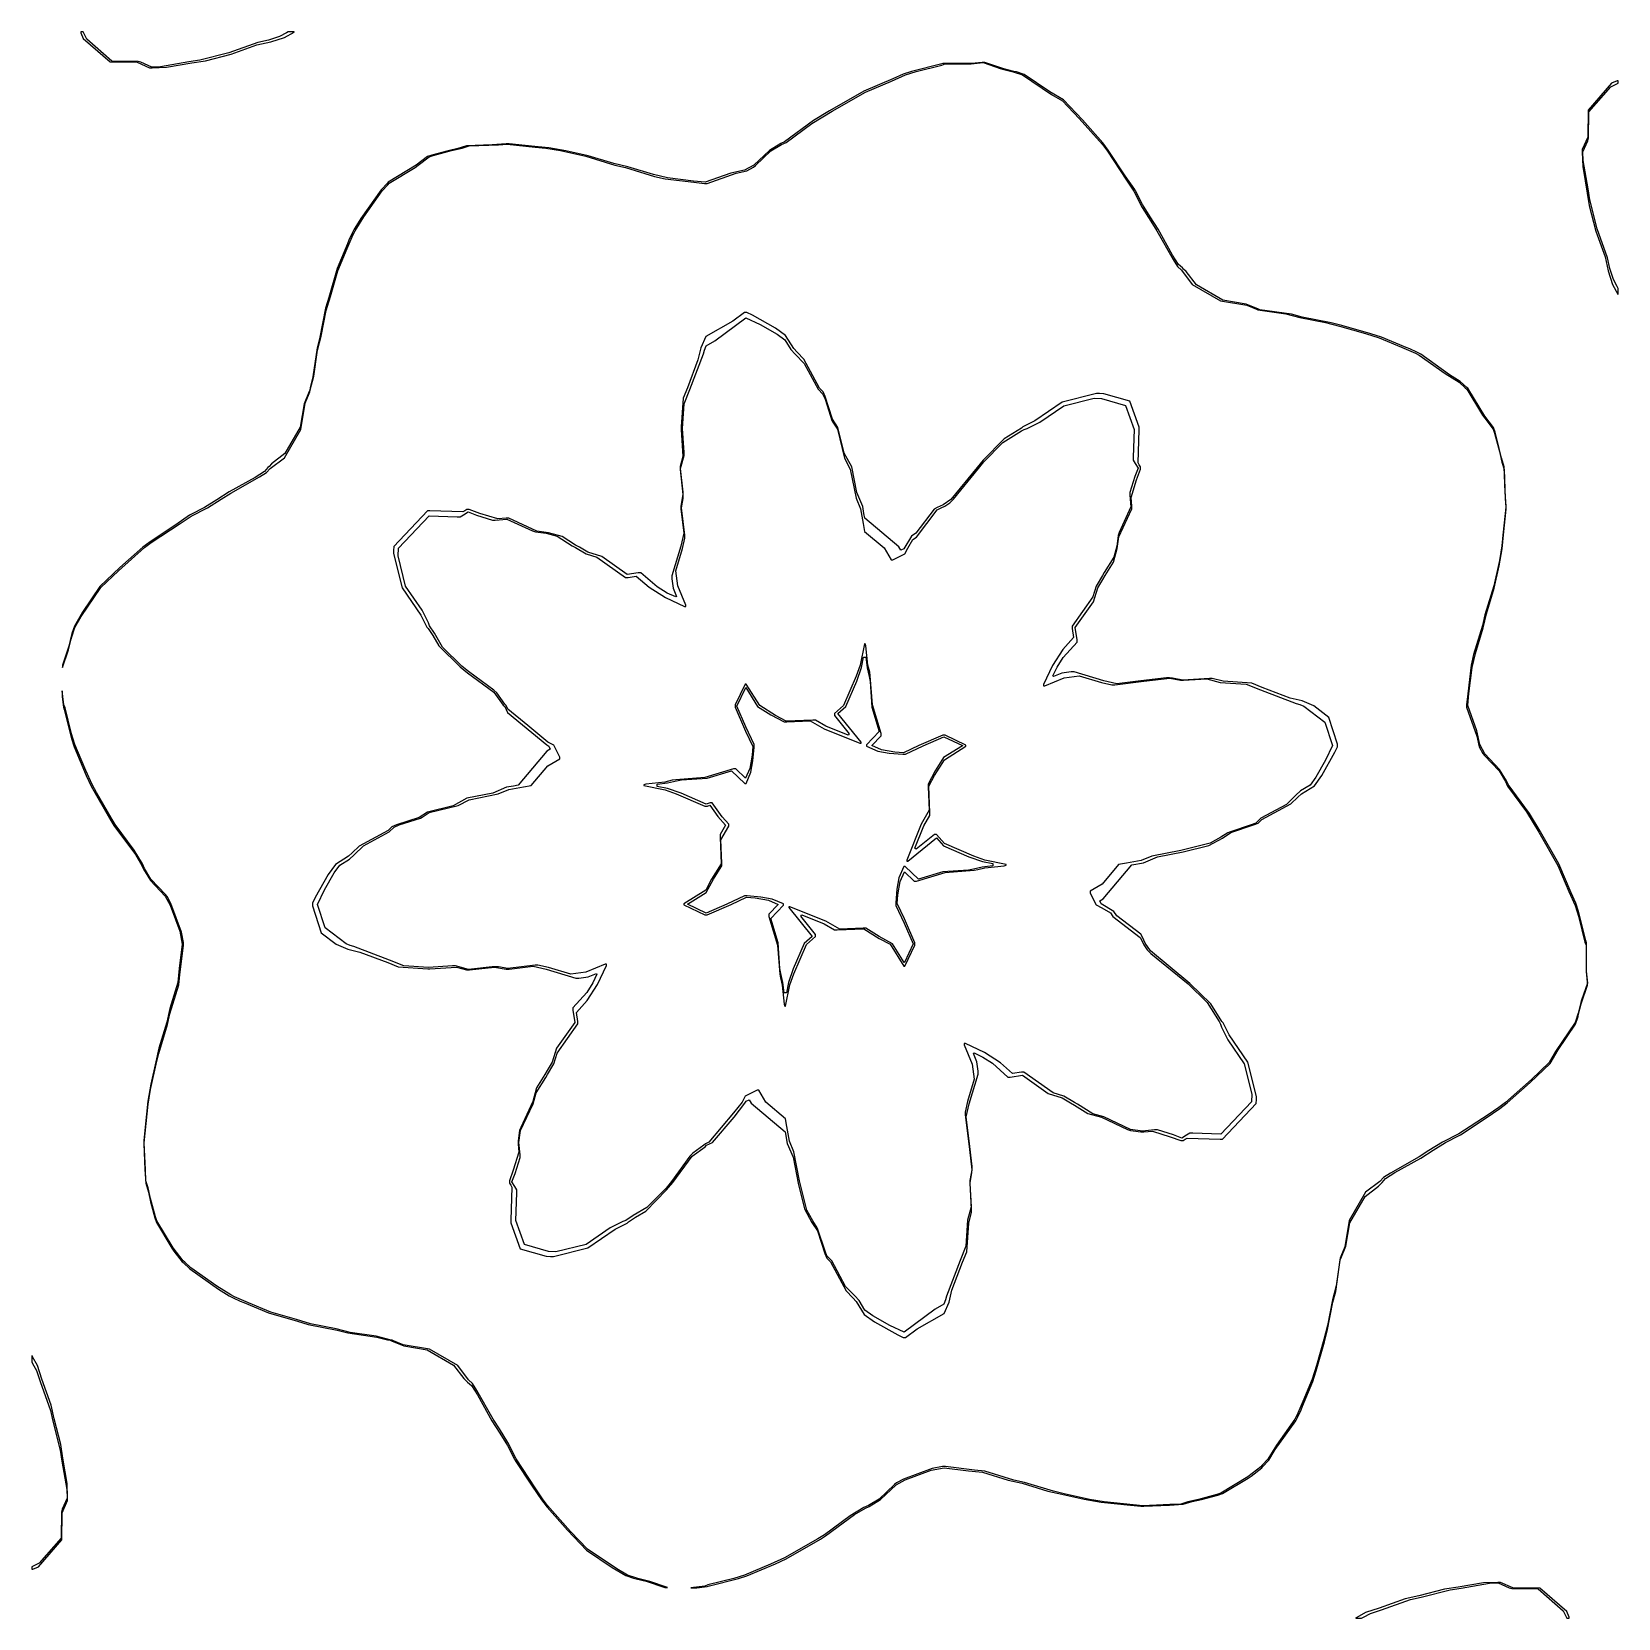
# Model space of a CAD drawing. Extents: x 65 to 85, y 65 to 85.
import ezdxf

# ---------------------------------------------------------------- set-up
doc = ezdxf.new("R2010")
doc.units = 0

msp = doc.modelspace()

# ---------------------------------------------------------------- linework, layer by layer
for points in [[(65.651, 84.915), (65.988, 84.618), (66.332, 84.617), (66.485, 84.546), (66.52, 84.546), (66.701, 84.552), (67.017, 84.606), (67.191, 84.632), (67.514, 84.715), (67.839, 84.832), (68.015, 84.87), (68.187, 84.926), (68.309, 84.992), (68.309, 84.999), (68.235, 84.999), (68.212, 84.987), (68.123, 84.938), (67.985, 84.894), (67.851, 84.864), (67.486, 84.733), (67.119, 84.639), (66.983, 84.619), (66.623, 84.557), (66.513, 84.553), (66.378, 84.616), (66.342, 84.625), (66.012, 84.626), (65.694, 84.906), (65.651, 84.999), (65.618, 84.999), (65.618, 84.985), (65.651, 84.915)], [(65.387, 76.984), (65.465, 77.21), (65.499, 77.344), (65.505, 77.372), (65.543, 77.489), (65.623, 77.626), (65.874, 77.994), (66.096, 78.205), (66.424, 78.496), (66.508, 78.559), (66.873, 78.799), (67.009, 78.893), (67.215, 78.998), (67.387, 79.105), (67.509, 79.184), (67.874, 79.389), (67.96, 79.443), (68.006, 79.493), (68.187, 79.629), (68.395, 79.987), (68.447, 80.317), (68.5, 80.439), (68.506, 80.455), (68.509, 80.484), (68.557, 80.659), (68.604, 80.984), (68.648, 81.16), (68.712, 81.485), (68.767, 81.661), (68.861, 81.987), (68.979, 82.267), (69.001, 82.325), (69.053, 82.443), (69.077, 82.49), (69.187, 82.667), (69.42, 82.993), (69.49, 83.068), (69.506, 83.089), (69.833, 83.288), (69.872, 83.316), (70.01, 83.423), (70.061, 83.44), (70.294, 83.5), (70.427, 83.532), (70.516, 83.559), (70.884, 83.573), (70.995, 83.58), (71.347, 83.544), (71.483, 83.532), (71.666, 83.5), (71.985, 83.43), (72.35, 83.319), (72.485, 83.288), (72.85, 83.176), (72.984, 83.145), (73.347, 83.101), (73.481, 83.087), (73.516, 83.087), (73.879, 83.218), (74.013, 83.244), (74.098, 83.292), (74.123, 83.313), (74.317, 83.497), (74.452, 83.577), (74.509, 83.603), (74.833, 83.843), (75.092, 83.998), (75.511, 84.237), (75.837, 84.376), (76.013, 84.457), (76.15, 84.497), (76.474, 84.579), (76.516, 84.595), (76.844, 84.593), (76.992, 84.61), (77.21, 84.535), (77.237, 84.527), (77.372, 84.494), (77.489, 84.456), (77.856, 84.206), (77.993, 84.126), (78.205, 83.904), (78.496, 83.576), (78.559, 83.492), (78.799, 83.127), (78.893, 82.991), (78.998, 82.785), (79.105, 82.613), (79.184, 82.491), (79.389, 82.126), (79.443, 82.04), (79.493, 81.994), (79.629, 81.813), (79.987, 81.605), (80.316, 81.552), (80.438, 81.5), (80.455, 81.494), (80.809, 81.444), (80.985, 81.396), (81.31, 81.332), (81.485, 81.287), (81.811, 81.194), (81.987, 81.139), (82.267, 81.021), (82.325, 80.999), (82.443, 80.947), (82.491, 80.923), (82.817, 80.69), (82.993, 80.581), (83.068, 80.51), (83.089, 80.494), (83.288, 80.167), (83.316, 80.128), (83.423, 79.99), (83.44, 79.939), (83.5, 79.706), (83.531, 79.573), (83.559, 79.483), (83.573, 79.116), (83.58, 79.005), (83.544, 78.653), (83.532, 78.517), (83.5, 78.334), (83.43, 78.015), (83.319, 77.65), (83.288, 77.515), (83.176, 77.149), (83.145, 77.016), (83.101, 76.653), (83.087, 76.519), (83.087, 76.484), (83.218, 76.121), (83.244, 75.987), (83.292, 75.902), (83.313, 75.877), (83.497, 75.682), (83.577, 75.548), (83.603, 75.491), (83.843, 75.167), (83.998, 74.908), (84.237, 74.489), (84.376, 74.163), (84.457, 73.987), (84.497, 73.85), (84.579, 73.525), (84.595, 73.484), (84.593, 73.156), (84.61, 73.008), (84.535, 72.79), (84.527, 72.763), (84.494, 72.628), (84.457, 72.511), (84.206, 72.144), (84.126, 72.007), (83.904, 71.794), (83.576, 71.504), (83.492, 71.441), (83.357, 71.347), (82.991, 71.106), (82.785, 71.002), (82.613, 70.895), (82.491, 70.816), (82.126, 70.611), (82.04, 70.557), (81.994, 70.507), (81.813, 70.371), (81.605, 70.013), (81.552, 69.683), (81.5, 69.561), (81.494, 69.544), (81.444, 69.191), (81.396, 69.015), (81.332, 68.69), (81.287, 68.515), (81.194, 68.189), (81.139, 68.013), (81.021, 67.733), (80.999, 67.675), (80.947, 67.557), (80.923, 67.509), (80.69, 67.183), (80.581, 67.007), (80.51, 66.932), (80.495, 66.911), (80.329, 66.782), (79.991, 66.578), (79.939, 66.56), (79.706, 66.499), (79.573, 66.468), (79.484, 66.441), (79.346, 66.433), (79.007, 66.42), (78.883, 66.43), (78.517, 66.467), (78.334, 66.5), (78.015, 66.57), (77.88, 66.602), (77.515, 66.712), (77.38, 66.743), (77.016, 66.854), (76.883, 66.868), (76.519, 66.913), (76.482, 66.913), (76.351, 66.887), (75.989, 66.756), (75.902, 66.707), (75.877, 66.687), (75.682, 66.503), (75.548, 66.422), (75.49, 66.397), (75.317, 66.294), (74.992, 66.052), (74.908, 66.002), (74.49, 65.763), (74.313, 65.682), (73.987, 65.543), (73.85, 65.503), (73.525, 65.421), (73.485, 65.406), (73.31, 65.386), (73.384, 65.385), (73.515, 65.4), (73.544, 65.411), (73.91, 65.504), (74.013, 65.534), (74.377, 65.689), (74.51, 65.751), (74.943, 65.998), (75.008, 66.038), (75.373, 66.309), (75.51, 66.39), (75.555, 66.41), (75.7, 66.497), (75.898, 66.683), (76.011, 66.747), (76.339, 66.866), (76.504, 66.898), (76.807, 66.861), (76.984, 66.842), (77.31, 66.742), (77.485, 66.702), (77.81, 66.604), (77.985, 66.564), (78.267, 66.502), (78.483, 66.463), (78.807, 66.43), (78.981, 66.415), (79.02, 66.415), (79.344, 66.428), (79.516, 66.438), (79.628, 66.472), (79.747, 66.5), (79.953, 66.554), (80.011, 66.573), (80.334, 66.768), (80.373, 66.794), (80.505, 66.896), (80.514, 66.91), (80.593, 66.993), (80.676, 67.127), (80.936, 67.491), (80.961, 67.54), (81.001, 67.63), (81.017, 67.674), (81.149, 67.987), (81.19, 68.121), (81.296, 68.485), (81.33, 68.62), (81.401, 68.985), (81.438, 69.119), (81.494, 69.518), (81.5, 69.535), (81.567, 69.69), (81.614, 69.987), (81.807, 70.319), (81.976, 70.447), (82.005, 70.479), (82.022, 70.495), (82.066, 70.544), (82.184, 70.618), (82.509, 70.8), (82.667, 70.902), (82.822, 70.998), (82.993, 71.085), (83.009, 71.094), (83.333, 71.307), (83.508, 71.428), (83.598, 71.496), (83.889, 71.753), (84.14, 71.993), (84.24, 72.166), (84.461, 72.489), (84.492, 72.586), (84.499, 72.62), (84.53, 72.745), (84.613, 72.983), (84.613, 73.019), (84.598, 73.152), (84.599, 73.516), (84.589, 73.544), (84.496, 73.91), (84.466, 74.013), (84.405, 74.146), (84.249, 74.51), (84.002, 74.943), (83.882, 75.143), (83.61, 75.509), (83.59, 75.555), (83.503, 75.7), (83.316, 75.898), (83.252, 76.013), (83.217, 76.189), (83.102, 76.508), (83.117, 76.657), (83.157, 76.984), (83.198, 77.16), (83.298, 77.485), (83.338, 77.66), (83.436, 77.985), (83.498, 78.267), (83.536, 78.483), (83.552, 78.657), (83.585, 78.981), (83.585, 79.019), (83.574, 79.194), (83.561, 79.516), (83.527, 79.628), (83.499, 79.747), (83.446, 79.953), (83.427, 80.01), (83.315, 80.155), (83.103, 80.505), (83.09, 80.514), (83.007, 80.592), (82.873, 80.676), (82.509, 80.936), (82.46, 80.961), (82.37, 81), (82.326, 81.017), (82.013, 81.149), (81.879, 81.19), (81.514, 81.295), (81.38, 81.33), (81.015, 81.401), (80.881, 81.438), (80.482, 81.494), (80.465, 81.5), (80.31, 81.567), (80.013, 81.614), (79.681, 81.807), (79.552, 81.976), (79.52, 82.005), (79.505, 82.021), (79.456, 82.066), (79.382, 82.184), (79.2, 82.509), (79.098, 82.667), (79.002, 82.822), (78.915, 82.993), (78.906, 83.009), (78.784, 83.183), (78.571, 83.508), (78.504, 83.598), (78.246, 83.889), (78.007, 84.14), (77.834, 84.24), (77.511, 84.461), (77.413, 84.492), (77.379, 84.499), (77.254, 84.53), (77.016, 84.613), (76.981, 84.613), (76.848, 84.598), (76.484, 84.599), (76.456, 84.589), (76.09, 84.496), (75.987, 84.466), (75.854, 84.405), (75.489, 84.249), (75.056, 84.002), (74.857, 83.882), (74.491, 83.61), (74.445, 83.59), (74.3, 83.503), (74.102, 83.316), (73.987, 83.252), (73.811, 83.217), (73.491, 83.102), (73.343, 83.117), (73.016, 83.157), (72.84, 83.198), (72.515, 83.298), (72.34, 83.338), (72.015, 83.436), (71.732, 83.498), (71.517, 83.536), (71.343, 83.552), (71.019, 83.585), (70.981, 83.585), (70.806, 83.574), (70.483, 83.561), (70.371, 83.527), (70.252, 83.499), (70.044, 83.445), (69.99, 83.427), (69.845, 83.315), (69.494, 83.103), (69.485, 83.09), (69.407, 83.007), (69.148, 82.643), (69.065, 82.51), (69.039, 82.46), (68.999, 82.37), (68.982, 82.326), (68.851, 82.013), (68.746, 81.649), (68.704, 81.515), (68.633, 81.15), (68.599, 81.016), (68.546, 80.651), (68.509, 80.516), (68.506, 80.482), (68.499, 80.465), (68.433, 80.31), (68.386, 80.013), (68.193, 79.681), (68.024, 79.553), (67.995, 79.52), (67.978, 79.505), (67.933, 79.456), (67.816, 79.382), (67.491, 79.2), (67.333, 79.098), (67.178, 79.002), (67.007, 78.915), (66.991, 78.906), (66.817, 78.784), (66.492, 78.571), (66.401, 78.504), (66.111, 78.246), (65.86, 78.006), (65.639, 77.684), (65.538, 77.508), (65.507, 77.414), (65.5, 77.379), (65.469, 77.254), (65.387, 77.016), (65.387, 76.984)], [(84.609, 82.965), (84.632, 82.809), (84.715, 82.486), (84.832, 82.161), (84.87, 81.985), (84.926, 81.813), (84.992, 81.691), (84.999, 81.691), (84.999, 81.764), (84.987, 81.788), (84.938, 81.877), (84.894, 82.015), (84.864, 82.149), (84.733, 82.514), (84.639, 82.881), (84.619, 83.017), (84.557, 83.377), (84.553, 83.487), (84.616, 83.622), (84.625, 83.658), (84.626, 83.988), (84.906, 84.305), (84.999, 84.349), (84.999, 84.382), (84.985, 84.382), (84.915, 84.349), (84.618, 84.012), (84.617, 83.668), (84.546, 83.515), (84.546, 83.48), (84.552, 83.299), (84.609, 82.965)], [(69.135, 73.399), (69.488, 73.265), (69.62, 73.211), (69.992, 73.189), (70.019, 73.189), (70.354, 73.208), (70.483, 73.174), (70.519, 73.174), (70.833, 73.21), (70.982, 73.181), (71.019, 73.181), (71.32, 73.22), (71.485, 73.182), (71.86, 73.07), (71.896, 73.07), (72.015, 73.087), (72.118, 73.128), (72.126, 73.119), (72.075, 73.01), (71.997, 72.887), (71.823, 72.696), (71.823, 72.665), (71.847, 72.512), (71.615, 72.186), (71.56, 72.011), (71.498, 71.906), (71.47, 71.854), (71.364, 71.686), (71.317, 71.513), (71.164, 71.187), (71.15, 71.15), (71.132, 71.019), (71.132, 70.981), (71.142, 70.874), (71.071, 70.649), (71.022, 70.516), (71.022, 70.486), (71.038, 70.46), (71.051, 70.436), (71.04, 70.02), (71.039, 69.984), (71.157, 69.658), (71.484, 69.564), (71.54, 69.561), (71.577, 69.56), (72.011, 69.67), (72.355, 69.905), (72.508, 69.981), (72.523, 69.996), (72.61, 70.057), (72.742, 70.132), (73.004, 70.401), (73.08, 70.493), (73.326, 70.827), (73.489, 70.943), (73.508, 70.963), (73.583, 70.997), (73.853, 71.318), (73.99, 71.492), (74.005, 71.517), (74.043, 71.537), (74.068, 71.494), (74.499, 71.132), (74.525, 70.986), (74.598, 70.811), (74.663, 70.484), (74.742, 70.163), (74.836, 69.991), (74.905, 69.884), (74.999, 69.598), (75.024, 69.54), (75.071, 69.493), (75.265, 69.127), (75.35, 69.04), (75.394, 68.993), (75.495, 68.829), (75.622, 68.739), (75.916, 68.572), (75.985, 68.539), (76.013, 68.539), (76.161, 68.65), (76.504, 68.842), (76.566, 68.987), (76.6, 69.135), (76.735, 69.488), (76.788, 69.62), (76.811, 69.983), (76.847, 70.118), (76.847, 70.154), (76.828, 70.49), (76.852, 70.618), (76.856, 70.656), (76.856, 70.694), (76.819, 71.017), (76.78, 71.32), (76.818, 71.485), (76.93, 71.86), (76.93, 71.896), (76.913, 72.015), (76.871, 72.118), (76.88, 72.127), (76.99, 72.075), (77.113, 71.997), (77.304, 71.823), (77.335, 71.823), (77.488, 71.847), (77.814, 71.615), (77.989, 71.56), (78.094, 71.498), (78.146, 71.47), (78.313, 71.364), (78.487, 71.317), (78.813, 71.163), (78.85, 71.15), (78.981, 71.132), (79.019, 71.132), (79.126, 71.142), (79.351, 71.071), (79.484, 71.022), (79.514, 71.022), (79.54, 71.038), (79.564, 71.051), (79.98, 71.04), (80.011, 71.04), (80.436, 71.489), (80.439, 71.54), (80.439, 71.577), (80.33, 72.011), (80.094, 72.355), (80.018, 72.508), (80.003, 72.523), (79.864, 72.746), (79.598, 73.004), (79.103, 73.412), (79.036, 73.51), (79.001, 73.587), (78.981, 73.623), (78.679, 73.854), (78.64, 73.911), (78.482, 74.005), (78.463, 74.043), (78.506, 74.068), (78.868, 74.499), (79.014, 74.525), (79.189, 74.598), (79.515, 74.663), (79.837, 74.742), (80.009, 74.836), (80.116, 74.905), (80.402, 75), (80.46, 75.024), (80.507, 75.071), (80.872, 75.265), (80.96, 75.35), (81.007, 75.394), (81.17, 75.495), (81.261, 75.623), (81.427, 75.916), (81.461, 75.985), (81.461, 76.017), (81.352, 76.357), (81.162, 76.502), (81.013, 76.566), (80.865, 76.6), (80.512, 76.735), (80.38, 76.788), (80.017, 76.811), (79.882, 76.847), (79.845, 76.847), (79.509, 76.827), (79.382, 76.852), (79.344, 76.856), (79.306, 76.856), (78.982, 76.819), (78.679, 76.78), (78.515, 76.818), (78.14, 76.93), (78.104, 76.93), (77.985, 76.913), (77.881, 76.871), (77.873, 76.88), (77.925, 76.99), (78.003, 77.113), (78.177, 77.304), (78.177, 77.335), (78.153, 77.488), (78.384, 77.814), (78.44, 77.989), (78.502, 78.094), (78.53, 78.146), (78.636, 78.313), (78.682, 78.484), (78.702, 78.632), (78.868, 78.985), (78.868, 79.019), (78.858, 79.126), (78.928, 79.351), (78.978, 79.484), (78.978, 79.514), (78.961, 79.539), (78.949, 79.564), (78.96, 79.98), (78.96, 80.016), (78.843, 80.342), (78.516, 80.435), (78.46, 80.439), (78.423, 80.439), (77.989, 80.33), (77.645, 80.094), (77.492, 80.019), (77.476, 80.003), (77.258, 79.868), (76.995, 79.598), (76.918, 79.506), (76.588, 79.103), (76.49, 79.036), (76.413, 79.001), (76.377, 78.981), (76.145, 78.68), (76.089, 78.64), (75.995, 78.482), (75.957, 78.463), (75.932, 78.506), (75.501, 78.868), (75.489, 78.927), (75.475, 79.014), (75.402, 79.189), (75.337, 79.513), (75.242, 79.687), (75.162, 80.011), (75.094, 80.116), (75, 80.402), (74.976, 80.46), (74.929, 80.507), (74.735, 80.872), (74.65, 80.96), (74.606, 81.007), (74.504, 81.17), (74.377, 81.261), (74.084, 81.427), (74.015, 81.461), (73.987, 81.461), (73.839, 81.35), (73.496, 81.158), (73.434, 81.013), (73.399, 80.865), (73.265, 80.512), (73.211, 80.38), (73.189, 80.019), (73.189, 79.98), (73.208, 79.646), (73.174, 79.517), (73.174, 79.481), (73.21, 79.166), (73.181, 79.018), (73.181, 78.981), (73.22, 78.679), (73.182, 78.515), (73.07, 78.14), (73.07, 78.104), (73.087, 77.985), (73.128, 77.882), (73.119, 77.874), (73.01, 77.924), (72.885, 78.004), (72.677, 78.177), (72.646, 78.177), (72.508, 78.156), (72.185, 78.384), (72.011, 78.44), (71.906, 78.502), (71.853, 78.529), (71.686, 78.636), (71.516, 78.682), (71.368, 78.702), (71.015, 78.868), (70.981, 78.868), (70.874, 78.858), (70.649, 78.928), (70.516, 78.978), (70.486, 78.978), (70.46, 78.961), (70.436, 78.949), (70.02, 78.96), (69.989, 78.96), (69.564, 78.511), (69.561, 78.46), (69.56, 78.423), (69.67, 77.989), (69.905, 77.645), (69.981, 77.492), (69.996, 77.477), (70.057, 77.39), (70.132, 77.258), (70.401, 76.995), (70.493, 76.919), (70.827, 76.674), (70.943, 76.511), (70.963, 76.492), (70.997, 76.417), (71.492, 76.009), (71.517, 75.995), (71.537, 75.957), (71.494, 75.932), (71.132, 75.501), (71.072, 75.489), (70.986, 75.475), (70.811, 75.402), (70.487, 75.338), (70.313, 75.242), (69.988, 75.162), (69.884, 75.094), (69.598, 75), (69.54, 74.976), (69.493, 74.929), (69.128, 74.735), (69.04, 74.65), (68.993, 74.606), (68.829, 74.504), (68.739, 74.377), (68.572, 74.084), (68.539, 74.015), (68.539, 73.983), (68.648, 73.642), (68.837, 73.498), (68.987, 73.434), (69.135, 73.399)], [(68.693, 74.181), (68.815, 74.396), (68.886, 74.495), (69.007, 74.571), (69.065, 74.624), (69.182, 74.739), (69.507, 74.912), (69.571, 74.974), (69.631, 75), (69.9, 75.088), (69.923, 75.098), (70.011, 75.156), (70.377, 75.245), (70.513, 75.319), (70.879, 75.393), (71.014, 75.449), (71.199, 75.479), (71.298, 75.499), (71.506, 75.747), (71.656, 75.835), (71.656, 75.857), (71.58, 76.005), (71.508, 76.045), (71.255, 76.255), (71.003, 76.462), (70.982, 76.507), (70.963, 76.525), (70.865, 76.665), (70.826, 76.701), (70.507, 76.935), (70.424, 77.004), (70.178, 77.243), (70.078, 77.419), (70.015, 77.51), (70.001, 77.55), (69.921, 77.709), (69.714, 78.011), (69.618, 78.392), (69.626, 78.489), (70.01, 78.896), (70.365, 78.886), (70.4, 78.886), (70.442, 78.908), (70.503, 78.946), (70.608, 78.907), (70.808, 78.844), (70.844, 78.844), (70.99, 78.857), (71.312, 78.706), (71.349, 78.697), (71.484, 78.679), (71.623, 78.642), (71.815, 78.519), (71.855, 78.498), (71.989, 78.42), (72.124, 78.377), (72.487, 78.12), (72.518, 78.12), (72.619, 78.135), (72.783, 77.999), (72.99, 77.868), (73.231, 77.755), (73.245, 77.755), (73.245, 77.77), (73.147, 78.015), (73.12, 78.203), (73.204, 78.485), (73.235, 78.617), (73.235, 78.654), (73.19, 78.997), (73.213, 79.117), (73.213, 79.194), (73.179, 79.493), (73.223, 79.658), (73.223, 79.694), (73.205, 79.999), (73.224, 80.31), (73.296, 80.488), (73.469, 80.941), (73.48, 80.987), (73.504, 81.041), (73.613, 81.102), (74.002, 81.393), (74.181, 81.307), (74.396, 81.185), (74.495, 81.114), (74.571, 80.993), (74.624, 80.935), (74.739, 80.817), (74.912, 80.493), (74.974, 80.429), (75, 80.369), (75.088, 80.1), (75.098, 80.076), (75.156, 79.988), (75.245, 79.623), (75.319, 79.487), (75.393, 79.121), (75.449, 78.986), (75.479, 78.801), (75.499, 78.701), (75.747, 78.494), (75.835, 78.343), (75.857, 78.343), (76.005, 78.42), (76.044, 78.491), (76.109, 78.599), (76.154, 78.63), (76.415, 78.971), (76.466, 78.999), (76.51, 79.018), (76.573, 79.062), (76.618, 79.107), (76.934, 79.493), (77.004, 79.576), (77.243, 79.821), (77.478, 79.967), (77.511, 79.985), (77.549, 79.999), (77.709, 80.078), (78.011, 80.285), (78.392, 80.381), (78.484, 80.374), (78.787, 80.288), (78.895, 79.986), (78.886, 79.635), (78.886, 79.6), (78.908, 79.558), (78.946, 79.497), (78.907, 79.392), (78.844, 79.192), (78.844, 79.156), (78.857, 79.01), (78.706, 78.688), (78.697, 78.651), (78.679, 78.516), (78.642, 78.376), (78.52, 78.184), (78.498, 78.144), (78.42, 78.011), (78.377, 77.876), (78.117, 77.507), (78.117, 77.475), (78.134, 77.364), (77.997, 77.212), (77.868, 77.01), (77.755, 76.769), (77.755, 76.755), (77.77, 76.755), (78.015, 76.853), (78.203, 76.88), (78.485, 76.796), (78.617, 76.765), (78.654, 76.765), (79.017, 76.812), (79.348, 76.85), (79.482, 76.824), (79.519, 76.824), (79.814, 76.841), (79.983, 76.795), (80.31, 76.775), (80.488, 76.704), (80.941, 76.53), (80.987, 76.52), (81.037, 76.498), (81.302, 76.296), (81.396, 76.003), (81.307, 75.819), (81.185, 75.604), (81.114, 75.504), (80.993, 75.429), (80.935, 75.376), (80.817, 75.26), (80.493, 75.088), (80.429, 75.025), (80.37, 75), (80.1, 74.911), (80.076, 74.902), (79.991, 74.846), (79.853, 74.77), (79.484, 74.68), (79.121, 74.607), (78.986, 74.551), (78.801, 74.52), (78.701, 74.501), (78.494, 74.253), (78.343, 74.165), (78.343, 74.142), (78.42, 73.995), (78.49, 73.956), (78.599, 73.891), (78.63, 73.845), (78.971, 73.584), (78.999, 73.534), (79.018, 73.49), (79.062, 73.427), (79.107, 73.382), (79.576, 72.996), (79.816, 72.762), (79.967, 72.522), (79.985, 72.489), (79.999, 72.451), (80.078, 72.291), (80.285, 71.989), (80.381, 71.608), (80.374, 71.511), (79.99, 71.104), (79.635, 71.114), (79.6, 71.114), (79.558, 71.092), (79.497, 71.054), (79.392, 71.093), (79.192, 71.156), (79.154, 71.156), (79.003, 71.142), (78.85, 71.162), (78.513, 71.321), (78.376, 71.358), (78.184, 71.48), (78.144, 71.502), (78.011, 71.58), (77.876, 71.623), (77.507, 71.883), (77.475, 71.883), (77.364, 71.866), (77.212, 72.003), (77.01, 72.132), (76.769, 72.245), (76.755, 72.245), (76.755, 72.23), (76.853, 71.985), (76.88, 71.796), (76.796, 71.515), (76.765, 71.382), (76.765, 71.346), (76.812, 70.982), (76.85, 70.652), (76.824, 70.518), (76.824, 70.48), (76.841, 70.186), (76.795, 70.017), (76.775, 69.69), (76.704, 69.512), (76.53, 69.059), (76.52, 69.013), (76.496, 68.959), (76.387, 68.898), (75.998, 68.606), (75.818, 68.693), (75.604, 68.815), (75.504, 68.886), (75.429, 69.007), (75.376, 69.065), (75.26, 69.182), (75.088, 69.507), (75.025, 69.571), (75, 69.63), (74.911, 69.9), (74.902, 69.923), (74.846, 70.009), (74.77, 70.147), (74.68, 70.515), (74.607, 70.879), (74.551, 71.014), (74.52, 71.199), (74.501, 71.298), (74.253, 71.506), (74.165, 71.656), (74.143, 71.656), (73.995, 71.58), (73.955, 71.508), (73.847, 71.372), (73.537, 71.003), (73.492, 70.983), (73.474, 70.963), (73.335, 70.865), (73.298, 70.826), (73.065, 70.507), (72.996, 70.424), (72.756, 70.178), (72.581, 70.078), (72.49, 70.015), (72.45, 70.001), (72.291, 69.921), (71.989, 69.714), (71.608, 69.618), (71.516, 69.625), (71.213, 69.712), (71.104, 70.014), (71.114, 70.365), (71.114, 70.4), (71.092, 70.442), (71.054, 70.503), (71.093, 70.608), (71.156, 70.808), (71.156, 70.844), (71.142, 70.997), (71.162, 71.15), (71.322, 71.487), (71.358, 71.623), (71.48, 71.816), (71.502, 71.855), (71.58, 71.989), (71.623, 72.124), (71.883, 72.493), (71.883, 72.525), (71.866, 72.636), (72.003, 72.787), (72.132, 72.99), (72.245, 73.231), (72.245, 73.245), (72.23, 73.245), (71.985, 73.147), (71.796, 73.12), (71.515, 73.204), (71.382, 73.235), (71.346, 73.235), (71.003, 73.19), (70.883, 73.213), (70.806, 73.213), (70.507, 73.179), (70.342, 73.223), (70.305, 73.223), (70.001, 73.205), (69.69, 73.224), (69.512, 73.296), (69.059, 73.469), (69.013, 73.48), (68.963, 73.502), (68.698, 73.703), (68.604, 73.997), (68.693, 74.181)], [(73.122, 75.394), (73.484, 75.237), (73.517, 75.237), (73.548, 75.248), (73.651, 75.106), (73.747, 74.998), (73.678, 74.879), (73.678, 74.845), (73.691, 74.512), (73.568, 74.316), (73.496, 74.178), (73.222, 74.008), (73.222, 73.993), (73.485, 73.868), (73.516, 73.867), (73.818, 73.999), (74.011, 74.09), (74.118, 74.082), (74.286, 74.052), (74.409, 73.999), (74.293, 73.877), (74.293, 73.848), (74.402, 73.484), (74.429, 73.118), (74.437, 73.072), (74.458, 72.983), (74.484, 72.742), (74.494, 72.715), (74.503, 72.715), (74.558, 72.985), (74.605, 73.123), (74.766, 73.493), (74.881, 73.596), (74.881, 73.619), (74.694, 73.85), (74.706, 73.867), (74.989, 73.755), (75.121, 73.678), (75.155, 73.678), (75.488, 73.691), (75.683, 73.568), (75.821, 73.496), (75.992, 73.222), (76.007, 73.222), (76.132, 73.485), (76.132, 73.516), (76.001, 73.818), (75.91, 74.011), (75.918, 74.118), (75.947, 74.286), (76.001, 74.409), (76.123, 74.293), (76.152, 74.293), (76.516, 74.402), (76.882, 74.429), (76.928, 74.437), (77.016, 74.458), (77.258, 74.484), (77.285, 74.494), (77.285, 74.503), (77.014, 74.558), (76.877, 74.605), (76.507, 74.766), (76.404, 74.881), (76.381, 74.881), (76.15, 74.694), (76.133, 74.706), (76.245, 74.989), (76.322, 75.121), (76.322, 75.155), (76.309, 75.488), (76.381, 75.624), (76.505, 75.822), (76.777, 75.992), (76.777, 76.007), (76.515, 76.132), (76.484, 76.132), (76.182, 76.001), (75.99, 75.91), (75.882, 75.918), (75.713, 75.947), (75.591, 76.001), (75.707, 76.123), (75.707, 76.152), (75.597, 76.516), (75.571, 76.882), (75.563, 76.927), (75.541, 77.016), (75.516, 77.258), (75.506, 77.285), (75.497, 77.285), (75.442, 77.014), (75.394, 76.877), (75.234, 76.507), (75.118, 76.404), (75.118, 76.381), (75.306, 76.15), (75.294, 76.133), (75.011, 76.245), (74.879, 76.322), (74.845, 76.322), (74.512, 76.309), (74.376, 76.381), (74.178, 76.505), (74.008, 76.777), (73.993, 76.777), (73.868, 76.515), (73.867, 76.484), (73.999, 76.182), (74.09, 75.99), (74.082, 75.882), (74.052, 75.713), (73.999, 75.591), (73.877, 75.707), (73.848, 75.707), (73.484, 75.597), (73.118, 75.571), (73.072, 75.563), (72.983, 75.541), (72.742, 75.516), (72.715, 75.506), (72.715, 75.497), (72.985, 75.442), (73.122, 75.394)], [(73.016, 75.53), (73.13, 75.557), (73.192, 75.568), (73.516, 75.591), (73.82, 75.683), (73.988, 75.524), (74.006, 75.524), (74.067, 75.664), (74.092, 75.808), (74.106, 75.981), (74.106, 76.015), (74.001, 76.237), (73.887, 76.499), (74, 76.734), (74.001, 76.734), (74.15, 76.495), (74.317, 76.39), (74.485, 76.302), (74.52, 76.302), (74.813, 76.313), (74.989, 76.211), (75.441, 76.031), (75.457, 76.031), (75.457, 76.042), (75.162, 76.404), (75.261, 76.493), (75.4, 76.813), (75.459, 76.985), (75.486, 77.117), (75.516, 77.116), (75.53, 76.983), (75.557, 76.87), (75.568, 76.808), (75.591, 76.484), (75.683, 76.18), (75.524, 76.012), (75.524, 75.994), (75.664, 75.932), (75.808, 75.907), (75.981, 75.894), (76.015, 75.894), (76.237, 75.999), (76.499, 76.113), (76.734, 76), (76.734, 75.998), (76.495, 75.85), (76.39, 75.683), (76.302, 75.515), (76.302, 75.48), (76.313, 75.187), (76.211, 75.011), (76.031, 74.558), (76.031, 74.543), (76.042, 74.543), (76.404, 74.838), (76.493, 74.739), (76.812, 74.6), (76.985, 74.54), (77.117, 74.514), (77.116, 74.484), (76.983, 74.47), (76.87, 74.443), (76.808, 74.432), (76.484, 74.408), (76.18, 74.317), (76.012, 74.476), (75.994, 74.476), (75.932, 74.336), (75.907, 74.192), (75.894, 74.019), (75.894, 73.985), (75.999, 73.763), (76.113, 73.5), (76, 73.266), (75.998, 73.266), (75.85, 73.504), (75.681, 73.593), (75.514, 73.698), (75.48, 73.698), (75.187, 73.687), (75.011, 73.789), (74.558, 73.969), (74.543, 73.969), (74.543, 73.958), (74.838, 73.596), (74.739, 73.507), (74.6, 73.187), (74.54, 73.014), (74.514, 72.883), (74.484, 72.884), (74.47, 73.016), (74.443, 73.13), (74.432, 73.192), (74.408, 73.516), (74.317, 73.82), (74.476, 73.988), (74.476, 74.006), (74.336, 74.067), (74.192, 74.092), (74.019, 74.106), (73.985, 74.106), (73.763, 74.001), (73.5, 73.887), (73.266, 74), (73.266, 74.001), (73.504, 74.15), (73.593, 74.318), (73.698, 74.486), (73.698, 74.52), (73.687, 74.813), (73.787, 74.986), (73.787, 75.012), (73.704, 75.104), (73.576, 75.28), (73.551, 75.28), (73.502, 75.263), (73.187, 75.4), (73.014, 75.459), (72.883, 75.486), (72.884, 75.516), (73.016, 75.53)], [(73.016, 65.387), (72.79, 65.465), (72.656, 65.499), (72.628, 65.505), (72.511, 65.543), (72.374, 65.623), (72.006, 65.874), (71.794, 66.096), (71.504, 66.424), (71.441, 66.508), (71.347, 66.643), (71.106, 67.009), (71.002, 67.215), (70.895, 67.387), (70.816, 67.509), (70.611, 67.874), (70.557, 67.96), (70.507, 68.006), (70.371, 68.187), (70.013, 68.395), (69.683, 68.447), (69.561, 68.5), (69.545, 68.506), (69.516, 68.509), (69.341, 68.557), (69.016, 68.603), (68.84, 68.648), (68.515, 68.712), (68.339, 68.767), (68.013, 68.861), (67.733, 68.979), (67.675, 69.001), (67.557, 69.053), (67.509, 69.077), (67.333, 69.187), (67.007, 69.42), (66.932, 69.49), (66.911, 69.505), (66.782, 69.671), (66.578, 70.009), (66.56, 70.061), (66.499, 70.294), (66.468, 70.427), (66.441, 70.516), (66.433, 70.654), (66.42, 70.993), (66.43, 71.117), (66.467, 71.483), (66.5, 71.666), (66.57, 71.985), (66.602, 72.12), (66.712, 72.485), (66.743, 72.62), (66.854, 72.984), (66.868, 73.117), (66.913, 73.481), (66.913, 73.518), (66.887, 73.649), (66.756, 74.011), (66.707, 74.098), (66.687, 74.122), (66.503, 74.317), (66.422, 74.452), (66.397, 74.51), (66.294, 74.683), (66.052, 75.008), (66.002, 75.091), (65.819, 75.41), (65.763, 75.51), (65.682, 75.686), (65.543, 76.013), (65.503, 76.15), (65.421, 76.475), (65.405, 76.515), (65.386, 76.69), (65.385, 76.616), (65.4, 76.485), (65.411, 76.456), (65.504, 76.09), (65.534, 75.987), (65.689, 75.623), (65.751, 75.49), (65.998, 75.056), (66.037, 74.992), (66.309, 74.627), (66.39, 74.49), (66.41, 74.445), (66.497, 74.3), (66.683, 74.102), (66.747, 73.989), (66.866, 73.661), (66.898, 73.496), (66.861, 73.193), (66.843, 73.016), (66.742, 72.689), (66.702, 72.515), (66.604, 72.189), (66.564, 72.015), (66.502, 71.732), (66.463, 71.517), (66.43, 71.193), (66.415, 71.019), (66.415, 70.98), (66.428, 70.656), (66.438, 70.484), (66.472, 70.371), (66.5, 70.252), (66.553, 70.047), (66.573, 69.989), (66.768, 69.666), (66.794, 69.627), (66.896, 69.495), (66.91, 69.485), (66.993, 69.407), (67.357, 69.148), (67.49, 69.064), (67.54, 69.039), (67.63, 68.999), (67.674, 68.982), (67.987, 68.851), (68.351, 68.746), (68.485, 68.704), (68.85, 68.633), (68.984, 68.599), (69.349, 68.546), (69.484, 68.509), (69.517, 68.506), (69.535, 68.499), (69.69, 68.433), (69.987, 68.385), (70.319, 68.192), (70.447, 68.024), (70.479, 67.995), (70.495, 67.978), (70.544, 67.933), (70.618, 67.816), (70.8, 67.491), (70.902, 67.333), (70.998, 67.178), (71.085, 67.007), (71.094, 66.991), (71.307, 66.667), (71.428, 66.492), (71.496, 66.401), (71.753, 66.111), (71.994, 65.86), (72.316, 65.639), (72.489, 65.539), (72.586, 65.507), (72.62, 65.5), (72.745, 65.469), (72.983, 65.387), (73.016, 65.387)], [(65.015, 65.618), (65.085, 65.651), (65.382, 65.988), (65.383, 66.332), (65.453, 66.485), (65.453, 66.52), (65.448, 66.701), (65.393, 67.017), (65.367, 67.191), (65.285, 67.515), (65.247, 67.689), (65.13, 68.013), (65.074, 68.187), (65.012, 68.298), (65.007, 68.309), (65.001, 68.309), (65.001, 68.235), (65.012, 68.212), (65.062, 68.123), (65.106, 67.987), (65.238, 67.621), (65.267, 67.485), (65.36, 67.119), (65.381, 66.983), (65.443, 66.623), (65.446, 66.513), (65.384, 66.378), (65.375, 66.342), (65.373, 66.012), (65.094, 65.694), (65.001, 65.651), (65.001, 65.618), (65.015, 65.618)], [(81.691, 65.001), (81.764, 65.001), (81.788, 65.013), (81.877, 65.062), (82.013, 65.106), (82.379, 65.238), (82.515, 65.267), (82.881, 65.36), (83.017, 65.381), (83.377, 65.443), (83.487, 65.446), (83.622, 65.384), (83.658, 65.375), (83.988, 65.373), (84.305, 65.094), (84.349, 65.001), (84.382, 65.001), (84.382, 65.015), (84.349, 65.085), (84.012, 65.382), (83.668, 65.383), (83.515, 65.453), (83.48, 65.453), (83.299, 65.448), (82.983, 65.393), (82.809, 65.367), (82.485, 65.285), (82.311, 65.247), (81.987, 65.13), (81.813, 65.074), (81.702, 65.012), (81.691, 65.007), (81.691, 65.001)]]:
    msp.add_lwpolyline(points, close=True)

doc.saveas('drawing.dxf')
